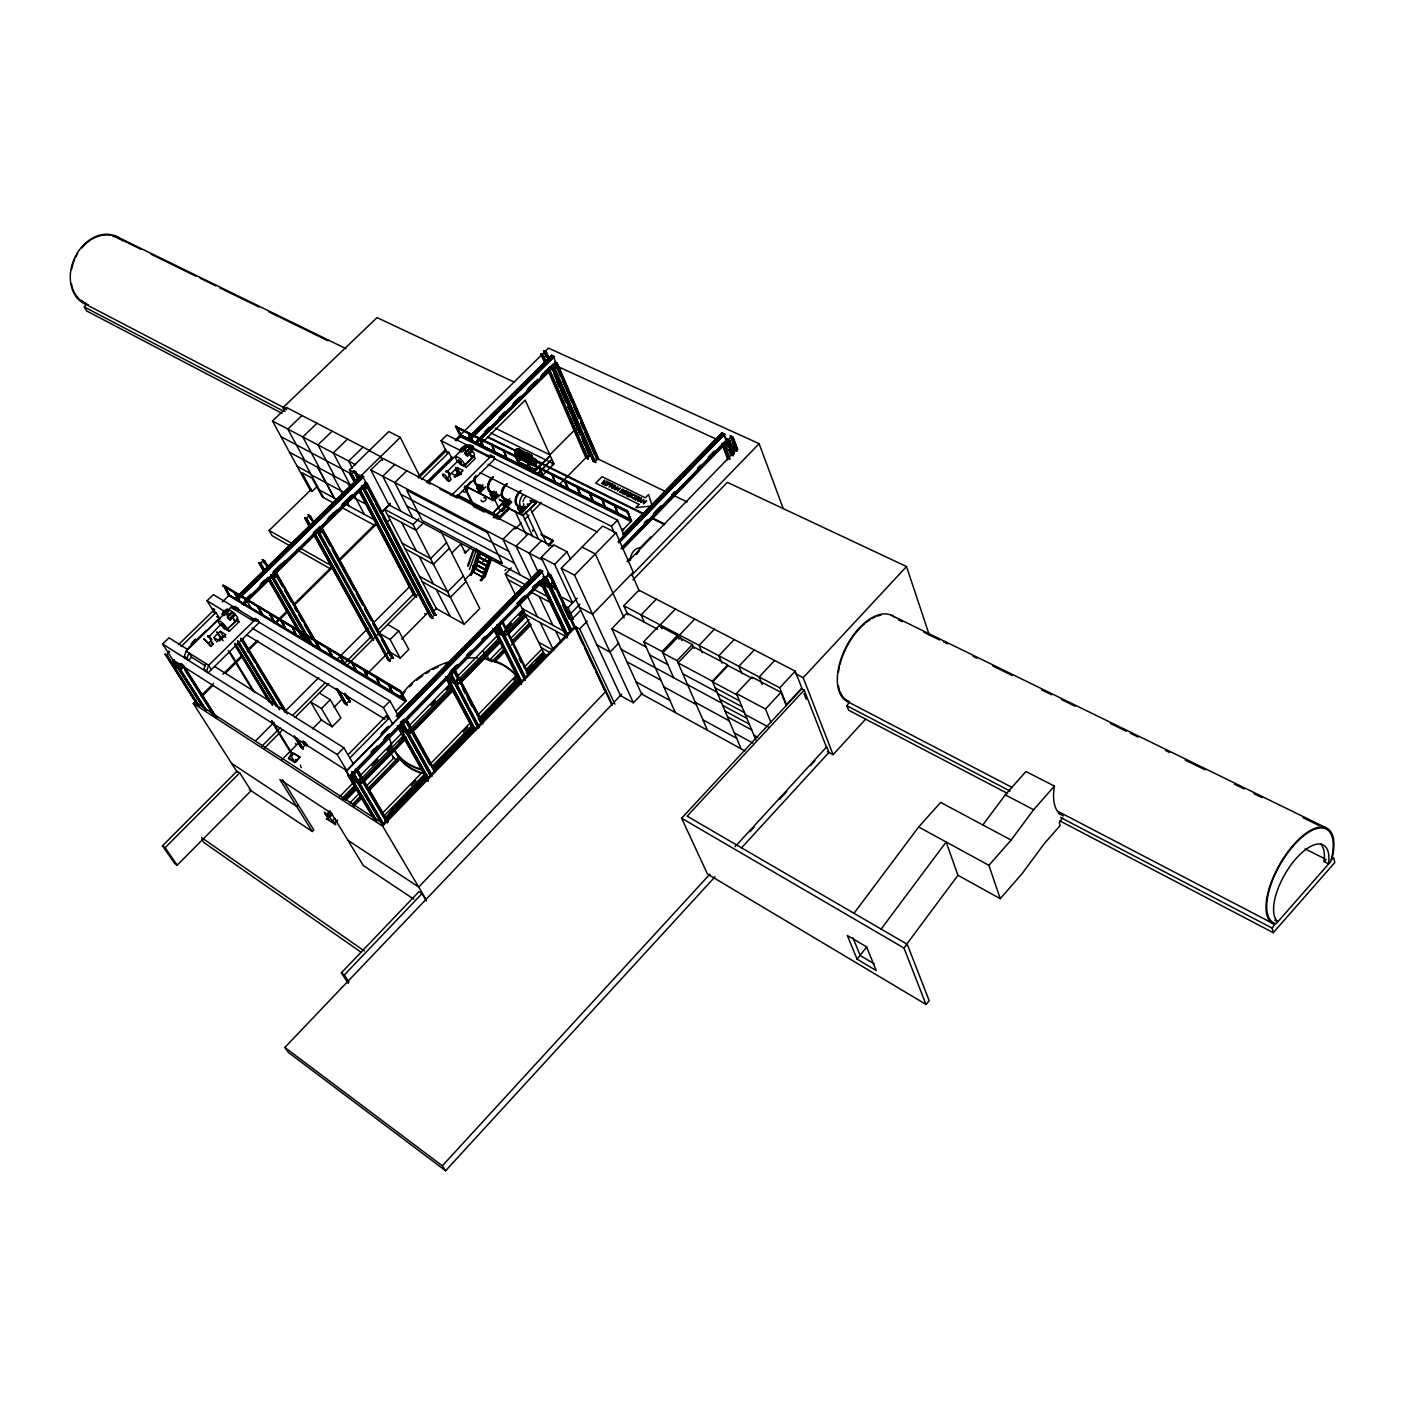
<?xml version="1.0" encoding="UTF-8"?>
<svg xmlns="http://www.w3.org/2000/svg" width="1405" height="1405" viewBox="0 0 1405 1405"><rect width="100%" height="100%" fill="white"/><g stroke="black" fill="none" stroke-linecap="round" stroke-linejoin="round"><path stroke-width="1.5" d="M516.408 450.303L515.442 452.287M515.407 451.286L520.816 453.938M520.377 455.8L521.641 455.097A4.777 3.46 -89.1 0 0 521.993 454.008L521.975 453.411M522.186 455.413L522.941 457.117L515.038 454.184L515.319 449.916L518.726 448.792L531.547 455.694L532.126 457.415M523.363 456.256L522.801 455.378M532.355 456.414L529.562 455.202L528.403 456.362L528.842 457.626L644.895 514.985M527.648 459.066L529.123 458.803A4.777 3.477 -89.1 0 0 529.492 457.696L529.123 456.572M531.529 459.277L531.81 458.855A4.777 3.477 -89.1 0 0 532.126 457.679L532.038 456.818M535.375 462.912L536.78 461.174M1274.844 920.135L1277.689 921.68A44.697 18.95 -60.1 0 1 1295.99 858.666A44.697 18.95 -60.1 0 1 1328.515 863.812L1324.019 861.441A44.644 19.003 -60.2 0 0 1320.63 844.001M514.792 451.444L515.249 452.954M521.308 454.149L520.149 455.378M521.957 454.166L515.6 450.127C517.128 446.491 521.097 453.692 523.679 451.848M522.239 455.115L521.273 455.413M528.965 457.521L528.245 459.031M529.439 457.854L527.806 458.381M532.126 457.626L531.582 458.768L530.932 456.397M522.941 515.231L532.881 536.798M536.569 462.175L535.797 461.437L536.657 462.087M530.616 458.399L531.582 457.327M208.537 637.185L221.34 623.89L223.852 626.437L221.34 623.89M462.508 490.591C463.527 495.052 471.29 488.519 465.266 488.202M530.37 460.664L522.502 457.872L515.319 453.71L515.108 452.006L521.905 454.43M515.916 451.778L515.389 450.935M516.724 450.601L517.093 449.249L530.739 455.571M517.514 450.601L517.865 449.249L524.732 452.726M524.328 451.532L520.904 452.673L520.64 456.941M520.798 455.378L523.345 456.643L520.904 456.467L520.675 454.447M520.992 453.692L523.222 451.953M522.01 454.043L521.009 455.519M521.957 456.695L523.942 452.428L531.81 455.22M523.556 455.694L522.572 455.677L522.765 457.398L530.739 461.314L532.056 464.177L533.672 462.561L532.355 459.698M522.73 455.466L524.557 453.025L523.872 452.287M526.12 454.64L531.476 455.782L524.03 452.779A4.759 1.071 14.8 0 1 523.204 452.761L521.975 453.534M528.403 456.362L528.122 460.647M530.229 460.155L528.438 460.138L528.192 458.452L522.572 455.677M523.837 454.623L522.853 454.623L528.473 457.38L530.721 455.642M529.492 457.731L527.911 459.576L530.352 460.19M529.264 455.519L530.019 457.222L530.95 455.694M226.539 628.738A6.147 1.493 45.5 0 0 227.663 628.808L237.533 619.5L238.973 621.906L229.384 631.302L223.711 627.842M234.477 622.116L234.617 621.695A6.147 1.51 45.5 0 0 232.352 617.866M234.863 621.748L235.004 621.326A6.147 1.51 45.5 0 0 232.738 617.48M237.252 619.394L237.269 619.342A6.129 1.51 45.5 0 1 236.813 619.517M530.774 457.134L535.305 459.611M529.808 459.189L530.844 459.646M534.62 460.383L529.984 457.89L528.965 460.12M515.038 450.566L487.412 437.324M522.379 454.676L523.327 454.447M185.653 658.594L184.283 656.451L186.145 651.147L230.877 607.399L235.355 606.468L239.482 610.35M191.642 657.206L188.428 660.368L187.076 658.207L188.937 652.904L191.642 657.206L205.148 665.724M205.288 671.028L203.936 668.868L205.815 663.529M206.763 670.659L208.643 665.32L253.62 621.115L258.099 620.167L259.398 622.345L208.116 672.819L203.936 668.868M467.584 565.811L473.415 549.46M468.199 566.197L473.836 550.374M469.428 569.499L476.716 549.092M470.903 573.697L478.244 551.304L480.071 551.585M480.457 552.323L474.258 570.816L470.868 574.768L479.491 552.183M474.995 568.779L480.809 552.516M481.757 579.545L489.502 557.293M489.871 558.066L482.108 579.738L480.615 579.58L481.529 579.369L481.177 580.669L485.129 576.682L491.697 558.329M480.949 579.949L484.778 576.489L491.346 558.136M301.25 767.674L300.319 765.005M446.878 471.904L458.873 460.032L461.332 462.333L459.979 461.964M530.827 460.015L530.598 460.085A4.777 1.089 14.8 0 1 529.755 460.067L529.913 458.645L534.427 461.736M523.38 456.695L523.099 456.397A4.759 1.071 14.8 0 1 522.274 456.379L521.624 456.432M522.484 453.007L523.433 452.726M455.378 467.408L459.189 475.259M462.614 464.458A5.883 1.985 45.4 0 0 464.862 464.774L474.047 456.063L475.224 458.504L466.337 467.285L460.436 464.3M471.184 458.522L471.448 458.03A5.883 2.002 45.4 0 0 469.621 454.114L468.603 452.972M471.536 458.171L471.799 457.679A5.866 2.002 45.4 0 0 469.973 453.762L468.971 452.621M473.748 455.975L473.784 455.923A5.866 2.002 45.4 0 1 472.449 456.081M515.161 450.338L522.098 452.726M522.449 454.482L523.608 453.534L530.51 456.765M290.659 754.766L288.499 758.454L294.751 762.494L300.038 757.155L293.786 753.133L290.659 754.766L294.751 762.494L300.038 757.155L292.363 753.062M1007.613 793.509L848.602 710.192L846.952 705.767L848.971 702.36A48.49 26.291 -62.5 0 1 846.952 645.264A48.49 26.291 -62.5 0 1 894.845 617.48M282.036 413.333L86.636 310.944L84.318 306.993L85.881 304.376A37.268 28.592 -65.3 0 1 76.625 254.2A37.268 28.592 -65.3 0 1 122.586 240.817M1062.479 817.657L1059.335 822.786L1060.143 825.508L1044.266 843.667L1022.085 873.664L1000.237 898.673L957.947 875.28L946.145 841.999L881.111 929.091M1273.264 932.692L1272.245 928.143L1274.598 924.35A54.83 23.323 -60.2 0 1 1273.474 876.755A54.83 23.323 -60.2 0 1 1316.503 827.773A54.83 23.323 -60.2 0 1 1331.94 859.087L1333.872 857.963L1334.75 862.617L1273.264 932.692L1059.967 820.924M546.598 543.928L530.405 508.733M535.972 460.945L536.288 461.771L535.709 460.506M499.811 509.822L502.393 511.402L505.01 508.663M481.054 500.145C482.126 504.676 489.871 498.037 483.812 497.739M505.94 569.587L504.922 570.535M905.821 945.354L957.947 875.28M1000.237 898.673L988.909 865.322L1011.108 840.067L1033.641 809.702L1054.417 786.098L1025.949 771.521L1005.26 794.879L982.85 824.963M866.762 946.865L857.085 959.158L876.263 970.574L866.604 946.882L847.303 935.484L857.085 959.158M853.977 913.303L918.659 827.001L940.648 802.396L1011.108 840.067M517.391 449.951L518.919 449.863L517.62 449.442M925.983 1004.399L929.179 1000.746L907.261 944.3L687.15 816.165L804.169 690.083L801.781 688.819L681.618 818.219L707.47 874.033L925.983 1004.399L903.959 948.024L681.618 818.219M1323.967 861.757L1326.074 859.351M903.959 948.024L907.261 944.3M827.352 751.57L833.112 754.661L865.375 719.413M714.987 876.79L445.613 1170.751L442.347 1165.816L709.947 874.103M735.078 846.706L826.737 746.793L828.95 752.43L741.629 847.724M749.849 831.742L754.292 826.895M779.424 799.498L786.818 791.437M810.474 765.637L814.918 760.808M770.959 722.451L765.462 709.033L780.987 692.366L751.921 677.052L736.466 693.526L755.925 740.049M833.112 754.661L803.186 677.684L906.524 566.549L727.386 482.337L632.97 579.879M795.23 671.169L801.851 688.064L786.484 704.625L779.757 687.783L795.23 671.169L638.906 590.135L623.802 605.766L627.912 614.969M774.629 660.49L759.192 676.982L762.23 684.446M712.335 681.197L727.737 664.864L693.368 646.757L678.071 662.861L712.335 681.197L741.12 748.83M754.274 649.953L738.89 666.304L741.963 673.75M734.183 639.521L718.851 655.766L721.959 663.195M714.337 629.247L699.058 645.352L702.201 652.763M579.404 607.223L592.559 614.231L633.251 572.239L615.97 532.794L602.605 526.067L561.28 568.235L620.536 695.651L633.409 702.799L642.436 693.297M677.105 660.649L692.419 644.544L678.035 636.957L662.756 652.991L677.105 660.649L707.47 730.266M348.247 983.395L341.362 972.804L418.953 891.631L421.992 893.633L426.277 900.886M348.949 981.99L344.366 974.93L421.992 893.633M673.645 677.702L662.106 651.516L677.403 635.481L658.963 625.787L643.736 641.699L675.331 712.546M445.613 1170.751L288.306 1052.398L284.846 1047.445L621.66 694.246M694.737 619.078L679.511 635.06L681.899 640.627M675.384 609.05L660.192 624.909L661.808 628.597M606.064 691.137L418.708 887.047L347.86 840.225M656.258 599.145L641.119 614.881L644.386 622.257M618.639 643.191L610.033 652.131L597.002 645.053M744.826 750.867L641.576 693.947L611.807 628.685L626.911 613.019L657.505 629.159M614.916 704.168L579.65 628.931L587.255 621.08M631.354 575.541L759.122 443.664L548.477 348.141L455.167 440.116M579.896 604.132L570.799 613.493L567.005 611.456M733.076 451.075C738.292 443.646 735.605 456.678 724.717 447.089L727.123 444.612M381.387 814.303L423.221 771.24M430.755 763.495L469.902 723.189M477.437 715.426L516.583 675.12M524.135 667.34L542.295 648.653M627.069 561.385L630.09 558.259M639.187 548.916L651.288 536.447M571.466 619.728L580.616 610.314M627.824 561.719L737.467 448.827L733.498 447.001M411.279 785.43L415.862 780.706M463.228 731.935L467.812 727.21M513.65 680.02L516.706 676.876M383.986 815.971L424.345 774.401M431.862 766.656L471.044 726.315M478.578 718.552L517.743 678.194M526.822 668.85L543.472 651.692M392.03 809.877L424.872 776.017M438.413 762.072L471.518 727.966M480.545 718.658L516.671 681.443M530.247 667.445L527.226 670.554L533.391 664.53M536.306 661.211L543.875 653.413M389.167 813.144L424.995 776.227M434.127 766.814L470.815 729.002M486.112 713.248L518.217 680.178M536.411 661.421L543.981 653.624M385.146 817.938L426.962 774.858M432.986 768.64L472.115 728.317M479.632 720.554L518.779 680.231M526.313 672.451L544.473 653.747M385.585 818.641L425.891 777.088M433.495 769.255L473.239 728.282M480.879 720.414L519.095 681.021M528.21 671.625L544.859 654.467M385.673 818.799L425.978 777.264M528.298 671.801L544.947 654.642M385.901 818.957L426.505 777.176M434.022 769.431L473.151 729.072M480.686 721.327L519.815 680.986M527.033 673.487L545.526 654.484M384.97 820.748L426.769 777.65M434.286 769.905L474.908 728.001M480.931 721.801L520.061 681.46M527.613 673.68L545.755 654.976M574.785 626.314L383.231 823.822L195.734 702.5M426.207 899.727L382.652 826.14L575.857 626.876L612.352 704.537M621.045 538.554L723.435 433.601L726.069 440.432L622.45 546.808M618.182 541.786L723.645 433.688L727.527 441.1L622.362 549.092M618.709 542.804L724.804 434.005L619.429 542.418M644.157 522.976L647.213 519.85M653.307 513.598L660.93 505.782M671.59 494.823L674.628 491.697M697.477 468.251L700.533 465.125M708.138 457.31L714.232 451.058M732.356 453.657L727.052 439.15L729.792 440.397L734.306 452.867M737.678 449.389L733.006 437.113L730.266 435.866L732.83 437.289L737.502 449.582M621.115 548.477L726.262 440.538M728.528 439.818L731.548 436.709L737.01 451.058M622.468 549.337L727.614 441.363M729.792 440.397L726.877 439.344M573.503 619.289L568.042 607.627L577.174 598.249M727.193 444.805L724.717 447.089M330.614 812.301C324.555 815.005 330.28 819.466 332.476 813.917M342.89 800.095L354.903 787.485M362.613 779.933L392.978 748.918M399.038 742.718L403.481 737.853M411.191 730.319L452.164 688.45M459.751 680.687L497.616 641.699M508.347 631.038L525.066 613.95M249.352 789.575L312.279 831.497L313.789 829.969L282.51 779.705M331.176 812.67L328.155 815.778L324.432 812.178L325.626 814.11M343.329 800.27L355.483 787.854M363.07 780.091L405.571 736.659M411.647 730.46L452.638 688.573M460.225 680.828L499.723 640.469M507.31 632.707L525.558 614.073M614.688 533.637L611.474 526.313L617.498 520.149L493.963 458.487M626.964 510.489L630.898 521.483L460.383 436.656L455.571 426.435L626.964 510.489L631.565 520.974L622.081 530.686M331.738 813.53L328.7 816.639L331.633 813.372M345.296 799.41L355.904 788.539M359.943 784.394L362.578 781.426M405.992 737.362L363.509 780.794L390.924 753.045M402.041 728.141L400.794 729.423L408.837 734.446L411.524 731.689M412.069 731.162L453.042 689.293M460.629 681.53L500.11 641.189M507.697 633.427L525.944 614.793M545.86 581.74L543.278 584.375L551.427 588.713L554.027 586.078M346.912 798.022L356.009 788.714M486.516 655.345L500.198 641.365M507.785 633.602L526.032 614.969M332.195 813.46L328.911 816.779L335.795 824.84L326.276 818.588L328.77 819.484L325.89 814.795M345.612 799.726L356.484 788.627M362.56 782.427L405.079 738.977M412.666 731.215L453.657 689.328M459.734 683.111L500.742 641.207M508.03 633.725L526.594 614.775M627.93 511.771L630.898 520.307L627.93 511.771L455.571 426.435M346.139 799.954L356.765 789.101M362.841 782.884L405.343 739.452M412.93 731.689L453.92 689.802M459.979 683.585L500.988 641.681M508.592 633.918L526.822 615.267M331.791 821.468L334.829 818.377M349.968 802.887L359.048 793.597M366.617 785.852L393.874 757.962L389.94 752.026M503.06 646.247L489.256 660.385L487.061 655.187L482.389 650.937M510.735 638.397L529.141 619.57M633.409 702.799L574.54 575.189L615.97 532.794M334.214 823.067L337.253 819.976M352.392 804.468L361.489 795.16M367.548 788.96L399.354 756.399M491.75 661.808L503.886 649.373M511.473 641.611L529.685 622.977M334.618 823.716L337.639 820.608M352.778 805.118L361.875 795.81M367.934 789.61L399.723 757.049M493.612 660.912L504.237 650.058M511.806 642.278L530.001 623.662M353.955 806.242L363.052 796.934M369.111 790.734L400.899 758.156M494.771 662.018L505.379 651.147M511.455 644.93L531.16 624.751M622.749 534.55L722.082 432.758L724.91 434.268M622.854 534.796L722.082 432.758M559.313 595.825L572.608 602.938L554.624 564.389L567.005 551.779L553.57 544.806L541.206 557.364L549.97 575.98M371.113 752.026L374.187 748.9M384.952 737.941L388.026 734.815M451.005 670.624L455.624 665.935M517.075 603.307L523.222 597.055M532.442 587.659L535.516 584.533M348.212 775.753L351.004 777.176L376.575 820.327M371.254 752.272L377.401 746.002M383.547 739.75L389.694 733.48M400.443 722.521L403.516 719.395M449.6 672.433L457.275 664.618M466.495 655.222L471.114 650.515M481.862 639.574L484.936 636.43M517.198 603.57L524.873 595.738M532.548 587.905L538.695 581.652M571.203 629.897L546.896 578.456L543.191 576.7L545.79 578.579M381.703 823.927L351.9 772.996L354.499 774.647L383.372 823.488M359.768 777.018L355.553 769.273L358.152 770.923L388.026 821.714M430.703 776.438L401.057 722.908L403.674 724.506L431.353 774.032M408.697 727.07L404.64 719.237L407.274 720.835L434.865 770.414M477.911 727.772L449.512 673.522L478.104 727.562M457.942 679.774L453.042 669.922L455.694 671.45L482.143 721.696M524.89 680.213L497.282 624.839L499.952 626.314L525.365 677.157M549.513 577.473L547.845 573.31L550.549 574.733L612.018 705.451M544.438 577.367L349.265 776.263L345.437 769.817L375.205 819.431M349.459 776.385L544.631 577.473M353.217 772.943L349.81 776.421L376.505 821.433M398.704 726.578L402.076 723.154M446.913 677.456L450.232 674.066M494.437 629.001L497.721 625.647L498.951 626.331M544.56 577.912L541.329 581.213L547.897 595.035M356.73 770.379L353.305 773.874L383.284 824.612M405.852 720.308L402.462 723.768L431.23 775.191M450.935 674.347L454.272 670.94L481.757 723.118M502.024 622.274L498.722 625.629L525.119 678.404M545.843 577.596L549.092 574.276M545.878 578.122L350.793 777.387L348.071 775.507L373.818 818.869M383.161 823.699L354.499 774.647M387.833 821.925L358.152 770.923M432.231 776.14L403.674 724.506M434.672 770.625L407.274 720.835M451.655 674.558L449.301 673.733M482.969 723.821L455.694 671.45M525.171 677.351L499.952 626.314M503.447 622.749L500.584 621.484L503.447 622.749L528.579 673.838M546.896 578.456L544.209 577.016L570.412 632.408M582.952 644.245L550.549 574.733M407.011 730.846L402.252 727.948L403.481 726.666M450.355 678.878L451.585 677.614M500.9 630.283L496.053 627.596L497.598 630.687L496.387 631.916L504.571 636.606L507.187 633.936M403.586 726.859L400.899 729.599L408.732 734.253M449.02 680.512L451.672 677.807M339.624 796.67L353.287 782.708M360.892 774.963L401.9 733.111M409.487 725.349L450.496 683.497M456.572 677.298L497.598 635.429M505.203 627.666L523.45 609.032M371.868 765.707L377.927 759.508M387.025 750.217L391.591 745.581M431.019 705.31L435.568 700.656M446.193 689.82L450.742 685.183M506.906 627.842L511.455 623.188M519.06 615.425L523.608 610.771M456.555 680.687C452.34 684.709 460.77 676.104 456.748 680.477L458.171 683.743M494.823 628.825L502.92 633.339L504.132 632.092L505.677 635.183M326.961 813.829L329.999 810.72M342.153 798.303L354.306 785.887M361.91 778.142L402.936 736.22M410.541 728.475L451.567 686.571M459.172 678.808L498.687 638.432M506.309 630.669L524.557 612.018M548.108 545.333L552.551 540.082L540.89 534.058M548.494 546.159L552.955 541.627L552.551 540.082M298.123 804.802L296.613 806.347L231.579 763.354M348.264 754.485L386.094 716.041L389.238 717.955L349.863 757.98M223.255 584.989L401.338 691.892L405.149 700.322L400.794 692.454L222.745 585.499L400.267 690.593L406.045 700.867L395.753 711.334M397.633 714.355L539.854 569.657L542.664 571.326L346.824 770.695L172.569 659.665M396.228 716.164L539.854 569.657M382.142 732.462L386.726 727.79M397.439 716.884L541.224 570.571L569.657 630.23M380.808 734.13L388.465 726.35M397.633 717.007L541.417 570.676M346.684 770.467L542.664 571.326M515.617 595.123L505.308 573.995L511.332 567.901M541.522 540.644L529.211 553.131L538.607 572.941M390.379 503.429L384.496 509.225L436.253 608.558L464.23 624.259L479.772 608.506L440.819 531.231M346.824 770.695L337.235 754.538L343.874 747.794L215.035 666.76M392.522 723.786L383.442 707.663L389.993 701.025L213.367 594.631L207.062 600.76L214.93 613.686M222.306 601.955L229.384 595.035L223.834 585.955L228.646 595.562L405.307 701.429L400.267 690.593M489.66 557.732L478.613 552.06M466.144 581.459L450.408 597.318L422.273 581.723M548.635 372.009L585.885 457.802L588.256 458.943L550.18 371.131M302.251 747.952L305.465 744.984L303.199 741.243M389.045 660.438L392.188 657.54L320.674 527.384M488.238 561.947L490.696 558.979L488.238 561.947L477.542 555.976L480.159 553.342L488.94 558.031M294.225 736.273L301.021 747.478L303.269 748.918L297.79 739.381M306.694 745.475C296.297 738.995 313.895 751.71 304.428 741.735M335.953 688.345L344.682 703.466L346.947 704.853L339.501 691.436M350.337 701.446C346.455 693.965 353.516 710.684 347.07 695.774M317.477 531.793L387.991 659.823L390.098 661.351L387.991 659.823L317.284 531.968M381.51 639.609L390.959 656.82L393.26 658.172L322.114 527.894L319.778 526.594L313.245 532.987M362.49 487.711L430.404 617.076L432.705 618.376L364.018 486.85L361.647 485.586M426.435 600.409L433.513 613.932L435.813 615.232L367.214 483.373L364.773 482.53M486.868 565.794L489.326 562.825L486.868 565.794L476.172 559.805L478.789 557.17L487.57 561.877M483.197 571.712L484.918 571.747L483.987 572.696L483.197 571.712L484.356 573.433L473.134 567.392M485.498 569.64L487.939 566.654L485.498 569.64L474.802 563.633L477.419 561.017L486.183 565.723M593.261 461.367L552.657 367.425L593.261 461.367L595.825 462.35L593.437 461.191M484.374 571.431L483.215 572.274M484.005 573.258L486.569 570.5L484.11 573.486L472.765 566.636L473.696 565.706L474.188 566.707M597.353 458.891L594.543 461.736L552.92 365.95L556.029 363.14M332.177 726.789L321.464 708.559L310.575 701.815L321.324 720.01L332.177 726.789L340.906 717.973L330.263 699.708L319.357 692.999M387.183 647.951L389.22 651.657L400.232 658.102L408.785 649.461L398.739 630.863L387.675 624.487M596.247 458.364L598.793 459.347L557.223 363.245L554.782 362.121M482.74 577.315L485.199 574.346L482.74 577.315L472.062 571.291L474.679 568.656L483.601 573.732M481.16 579.229L480.211 580.107L481.177 580.669M528.315 533.795L516.039 546.211L532.126 579.844M521.009 506.766L518.568 509.225L521.167 506.854M321.464 708.559L330.263 699.708M400.232 658.102L390.098 639.556L398.739 630.863M523.679 505.782L518.463 509.927M479.07 552.481L479.667 551.375M520.675 490.644A9.062 5.831 -63 0 0 515.582 498.037A9.062 5.831 -63 0 0 516.741 505.379A4.777 3.073 -62.8 0 1 517.848 508.364L519.516 510.998L524.012 506.485L524.873 508.311L521.887 511.332L520.307 509.119L521.887 511.332M523.257 494.49A8.395 5.392 -63 0 0 520.658 506.309A8.395 5.392 -63 0 0 529.773 503.956L532.723 500.97L521.079 513.721L519.622 512.966L525.277 506.257M521.167 510.946L524.153 507.943L523.292 506.116M519.622 512.966L522.625 509.962M477.7 556.31L480.159 553.342M521.079 513.721L526.735 506.994M476.33 560.138L478.789 557.17M472.923 566.162C474.644 565.53 472.379 566.127 473.836 567.69M474.978 563.967L477.419 561.017M463.369 575.98L447.615 591.856L419.445 576.278M507.679 500.075L503.201 505.291L522.748 515.319L535.727 503.008L531.266 500.233M296.315 744.474L295.454 743.631M425.557 614.336L424.661 613.564M503.201 504.571L503.429 505.747L522.976 515.793L535.937 503.464L535.709 502.288M177.171 865.181L251.109 790.734L239.711 772.873L237.041 771.117L162.471 845.845L174.554 863.32L177.171 865.181L165.105 847.689L162.471 845.845M281.773 759.842L298.685 742.823M312.507 728.896L321.727 719.606M334.021 707.224L341.714 699.497M366.301 674.734L389.343 651.516M401.637 639.135L429.298 611.28M473.485 567.567L476.049 564.828L484.813 569.552M473.608 567.796L476.049 564.828M515.231 527.015L502.972 539.362L520.113 574.908M472.238 571.624L474.679 568.656M433.565 611.263L436.656 608.172M464.352 580.247L476.664 567.848M482.828 561.649L485.902 558.54M515.143 529.07L521.308 522.871M524.381 519.762L529 515.108M532.073 512.017L541.311 502.709M558.242 485.656L586.043 457.626L588.432 458.768M470.868 574.768C469.094 573.258 473.467 573.591 470.903 575.102L469.973 574.592M291.151 755.802L288.499 758.454L293.54 760.035M291.889 755.556L293.592 753.853M587.149 458.153L589.96 455.325L551.796 367.653L590.135 455.413L587.325 458.241L548.881 370.534M301.021 747.478L294.4 736.08M344.682 703.466L337.218 690.048M430.404 617.076L362.666 487.517M433.513 613.932L365.967 484.286M451.795 553.043L460.84 543.981L465.301 552.938L471.413 546.791M523.082 455.94L518.094 461.525L535.042 469.533L541.68 463.562L530.967 457.38M575.945 428.666L549.847 454.816L495.333 428.174M505.256 500.198L491.75 514.265M532.706 472.695L549.812 455.993L533.32 473.046M504.342 501.936L506.625 499.425L492.154 513.756M507.187 499.706L504.746 502.147L507.346 499.794M261.769 746.318L280.368 727.685M292.767 715.268L325.31 682.654M343.891 664.021L371.798 636.061M377.98 629.844L413.632 594.139M509.857 498.722L504.658 502.85M506.819 483.636A9.027 5.848 -63 0 0 501.743 490.995A9.027 5.848 -63 0 0 502.92 498.318A4.759 3.073 -62.8 0 1 504.044 501.286L505.712 503.921L508.698 500.935M493.331 517.725L509.98 500.707M537.5 473.432L551.533 459.821L539.608 472.308M165.105 847.689L239.711 772.873M264.263 748.268L282.704 729.757M294.997 717.428L328.805 683.515M347.263 665.022L419.498 592.576M511.736 502.147L507.275 506.625L505.835 505.888L510.314 501.409M504.799 507.205L493.963 517.532M508.066 504.255L506.485 502.059L508.066 504.255L510.349 500.882M507.275 506.625L511.42 501.445M465.283 552.604L465.073 551.304L466.232 551.989M506.38 509.857L508.083 509.892M553.008 464.546L552.797 463.281L553.043 464.862L552.06 464.335L553.043 463.492M457.644 494.876L499.513 516.548L509.4 507.346M498.933 519.183L509.787 508.171M541.715 476.225L553.921 463.896L525.224 400.091L480.422 444.437M522.871 456.485L523.749 455.606M522.01 457.679L518.305 461.999L535.042 469.533M492.944 492.417L490.503 494.859L494.297 491.293M531.195 462.421L525.962 459.839L526.893 458.926M493.489 492.716L491.065 495.14L493.647 492.786M527.718 459.628L526.102 461.244L524.785 458.381M496.158 491.75L490.977 495.842M530.019 458.381L531.195 457.134L531.863 458.381L530.493 459.751L529.861 458.364L531.231 456.994L535.762 459.189M528.579 459.804L526.278 462.105L524.855 461.402M493.085 476.699A8.974 5.848 -63.1 0 0 488.027 484.005A8.974 5.848 -63.1 0 0 489.239 491.311A4.724 3.091 -62.8 0 1 490.345 494.297L492.031 496.913L496.509 492.435M446.562 542.611L430.545 558.628L402.199 543.173M498.055 495.14L493.594 499.618L492.172 498.88L496.299 493.717M493.682 496.878L497.37 494.261L494.384 497.247L492.804 495.052L494.384 497.247M531.652 459.646L530.44 460.858L531.951 459.786M493.594 499.618L497.721 494.455M466.601 486.481L493.454 500.268L498.863 495.561M464.897 485.972L493.664 500.742L500.584 494.542M255.534 740.856L274.045 722.346M284.829 711.545L318.742 677.614M337.253 659.103L368.075 628.246M372.711 623.627L409.698 586.605M534.848 461.63L535.463 459.084L534.093 460.454L534.725 461.841L536.095 460.471L535.428 459.224M534.374 462.385L532.214 465.055L534.374 462.385L532.934 461.683M449.389 548.231L433.425 564.213L405.097 548.758M535.147 463.106C537.131 466.442 535.27 462.86 537.623 461.262L538.449 462.789L537.465 462.403M535.972 463.51L537.816 461.683M315.405 640.61L319.901 648.408M315.37 641.435L319.866 649.233M482.934 485.515L478.473 489.959L476.945 487.904L479.527 485.568M480.071 485.849L477.647 488.273M482.6 484.813L477.437 488.905M485.972 486.727L480.036 492.663L478.297 491.241L481.265 488.273M478.631 491.926L481.599 488.975M480.844 490.292L479.263 488.115L480.844 490.292L483.109 486.973M480.036 492.663L484.163 487.517M464.23 624.259L413.052 524.522L418.971 518.656M423.379 522.941L416.003 530.265L387.481 514.933M451.251 495.631L489.765 457.38L493.77 456.678L494.806 458.908L456.485 497.019M466.601 485.761L471.044 481.353M503.394 450.144L506.573 458.522L504.307 452.111M503.886 450.39L507.082 458.768L504.799 452.357M429.28 481.915L459.944 451.62M459.576 450.689L465.248 446.316L466.355 447.405C462.596 455.361 455.361 451.374 464.107 446.228L465.248 446.316M460.717 450.777L465.88 446.772M514.265 402.181L518.937 397.562M528.298 388.307L534.515 382.16M542.312 374.45L550.11 366.74M484.778 431.686L489.449 427.067M498.793 417.829L505.027 411.665M512.825 403.973L520.605 396.263M526.84 390.098L537.746 379.315M540.855 376.241L553.324 363.913M474.872 442.786L555.906 362.648M464.932 453.042C478.684 442.891 458.733 452.849 467.637 456.081L472.168 451.602L469.323 448.125A5.866 2.02 45.4 0 0 465.722 447.651M475.048 442.874L556.081 362.718L553.026 355.974L467.988 439.958M464.95 453.446L469.446 448.564M476.155 443.436L557.223 363.245M476.277 443.681L557.328 363.491L554.887 362.367M467.637 456.081L467.127 454.482L471.659 450.004M467.584 455.097L472.115 450.619M554.729 369.111L556.995 366.617L554.729 369.111L550.953 367.232M457.205 467.514L451.286 473.38L457.169 476.383L463.106 470.499L457.205 467.514L459.365 471.94L454.43 476.769M447.352 477.981L449.389 475.996L451.093 479.456L449.108 481.423L447.141 480.405C442.838 475.101 449.108 477.946 449.108 481.423M466.337 467.285L465.178 464.862L474.047 456.063M454.096 476.594L457.047 473.661M454.781 477.472L457.731 474.539M545.843 361.173L543.226 355.202L540.802 354.095L543.05 355.377L545.667 361.348M546.334 357.186L543.911 351.039L546.334 352.146L548.933 358.117M381.914 511.929L389.536 504.43M460.348 434.725L630.898 520.307M381.475 512.755L390.239 504.114M417.847 476.892L445.842 449.301M418.585 478.069L446.052 450.987L448.933 452.428L451.76 458.258L427.401 482.337M456.098 440.889L461.051 436.182L631.565 520.974M548.758 358.293L546.334 352.146M237.287 772.293L193.293 703.448L196.401 700.357M201.091 695.756L213.56 683.445M222.921 674.207L241.642 655.731M247.895 649.584L257.255 640.346M274.414 623.416L286.883 611.105M293.136 604.958L332.124 566.478M338.377 560.332L377.365 521.852M201.969 696.353L212.893 685.57M225.38 673.258L242.538 656.311M247.227 651.692L258.151 640.908M276.873 622.433L287.797 611.667M294.031 605.502L333.055 567.005M339.29 560.858L376.751 523.907M421.447 479.544L448.933 452.428M466.759 439.15L551.779 355.219L554.343 356.571L469.27 440.59M466.881 439.396L551.779 355.219M468.164 440.046L553.201 356.062M427.401 481.599L452.147 457.152M469.165 440.362L554.343 356.571M427.524 481.845L452.269 457.398M386.919 522.397L389.852 519.499M461.139 449.618L464.107 446.228M257.414 606.819L262.507 614.055L257.466 606.029L261.506 614.284M552.938 546.563L406.765 470.763L394.77 482.547L412.684 517.549M447.141 453.235L441.047 440.731L446.895 434.988L488.079 455.536M456.063 425.961L456.045 427.419L627.438 512.281M224.414 615.39L229.314 610.595L227.136 609.243C217.441 612.914 226.275 618.253 223.255 614.231L222.253 614.02M239.553 600.304L234.424 593.103L239.5 601.094L235.425 592.875M178.874 668.815L173.693 665.513L174.8 664.144L172.938 661.228L171.726 662.422L176.889 665.707M227.311 616.813C242.029 606.047 220.743 616.549 230.209 619.956L235.109 615.162L232.176 611.491A6.129 1.51 45.5 0 0 228.945 610.648M261.383 583.374L264.526 580.3M273.922 571.097L281.773 563.423M328.788 517.391L333.494 512.79M342.89 503.587L350.723 495.912M176.907 666.462L180.033 663.388M227.417 617.199L229.542 615.109L226.31 613.23A6.147 1.51 45.5 0 0 225.924 614.459M232.211 612.036L229.928 614.74L226.697 612.861A6.147 1.51 45.5 0 0 226.767 615.004M245.857 598.952L250.564 594.35M259.96 585.147L267.793 577.473M272.5 572.871L285.039 560.595M327.347 519.183L336.761 509.962M341.45 505.361L352.427 494.63M177.803 666.901L180.946 663.827M242.082 603.957L365.932 482.688M177.978 667.006L181.438 663.722M242.257 604.062L366.108 482.793L362.472 476.067L236.163 599.566M181.614 663.827L178.33 667.041L206.184 710.403M271.85 575.47L275.046 572.327M317.688 530.581L320.849 527.472M435.813 615.232L366.055 483.215L362.929 486.271L431.809 617.585M179.032 667.674L182.158 664.6M227.715 616.953L229.489 618.428L234.389 613.634M243.328 604.712L367.214 483.373M182.316 664.846L179.173 667.919L176.749 666.233L202.759 707.101M243.469 604.94L367.337 483.619M230.209 619.956L234.881 614.248M180.472 669.728L181.702 668.534L179.84 665.619M273.852 578.245L275.029 577.069L273.308 574.083M276.399 575.734L275.222 576.893L273.501 573.907M364.791 489.116L367.285 486.674M180.595 669.904L183.212 667.34L181.895 668.341L180.033 665.426M213.823 637.536L220.216 631.267L225.871 634.744L219.461 641.031L213.823 637.536L215.597 640.434M276.504 575.91L273.957 578.421L270.427 576.366M364.878 489.309L367.372 486.868M208.502 642.858L211.049 640.838L213.139 644.228L210.996 646.335L209.117 645.158M406.765 470.763L394.717 464.511L382.757 476.242L400.759 511.174M227.68 628.755L237.533 619.5M250.74 607.013L246.103 600.076M216.475 641.874L222.868 635.604L225.696 637.343M356.449 483.021L349.441 469.937L388.799 431.546L400.284 437.394L419.463 475.628M196.893 704.344L165.281 654.273L167.546 655.731L197.965 703.958M263.156 570.641L258.959 562.878L261.277 564.23L264.561 569.903M264.351 563.528L262.366 559.559L264.684 560.911L267.951 566.584M309.978 527.823L304.885 518.076L307.221 519.376L310.382 525.119M313.736 521.835L310.575 516.109L308.239 514.81L313.543 522.028M355.096 483.706L350.196 473.871L352.567 475.118L356.624 482.846M358.925 477.682L355.887 471.887L353.516 470.622L355.693 472.062L358.732 477.858M263.42 560.472L260.03 563.51L263.49 569.271M309.311 515.688L305.956 518.691L310.189 526.331M354.604 471.483L351.303 474.451L355.36 482.161M178.347 644.842L213.191 610.841L215.966 612.51L219.443 618.235L187.69 649.286M167.546 655.731L165.088 654.467M258.766 563.071L261.277 564.23M262.173 559.752L264.684 560.911M304.692 518.269L307.221 519.376M352.567 475.118L350.021 474.047M181.105 646.563L215.966 612.51M234.951 598.688L361.243 475.241L363.755 476.752L237.392 600.321M235.092 598.934L400.284 437.394M192.485 642.261L195.611 639.222M191.098 643.894L195.787 639.328M236.321 599.672L362.648 476.172M222.359 614.406L227.136 609.243M188.885 647.371L206.061 630.599M238.815 598.548L363.755 476.752M223.255 614.231L228.137 609.454M531.213 580.827L388.922 504.869L370.832 469.99L382.775 458.311L394.717 464.511M223.887 614.74L228.769 609.946M290.923 546.404L272.096 535.709L269.11 530.458L311.436 489.309M370.007 450.759L286.585 407.52L272.482 421.008L310.312 490.398L312.103 491.381L316.652 486.955M363.017 447.141L348.703 461.086L352.427 468.164M172.727 659.893L162.629 644.034L169.022 637.817L187.427 649.391M347.509 439.098L333.231 452.954L349.95 484.549M332.16 431.142L317.934 444.893L334.741 476.418M316.986 423.274L302.795 436.937L319.69 468.392M301.97 415.494L287.832 429.069L304.797 460.436M284.969 411.402L282.949 407.661L377.049 317.618L514.212 382.107M523.011 454.711L528.298 457.327M530.879 459.031L531.898 457.942M296.49 760.737L295.911 761.809L296.947 760.772M522.344 451.866C522.221 454.535 527.841 450.285 531.986 456.836M217.16 632.074L223.132 640.803M503.499 502.165L499.548 499.969M483.777 571.308L484.567 571.835M208.379 636.588L210.926 639.012L210.012 638.766M208.853 642.963L210.996 646.335M457.029 495.175L499.899 517.391L500.443 516.337M250.74 619.377L255.236 618.446L258.099 620.167M233.687 609.103L238.183 608.172M530.352 459.505L535.077 461.736M486.78 455.887L490.784 455.185L493.77 456.678M469.024 447.018L473.028 446.333L474.082 448.564M530.546 459.33L534.725 461.841M529.474 460.138L528.087 459.997M517.145 450.162L516.619 450.267M517.374 449.301L523.977 452.111M529.597 456.239L531.248 456.66L523.96 452.919M524.785 458.065L523.591 457.538L526.893 459.172M522.502 457.872L524.75 457.89M531.459 458.487L530.44 458.135L531.74 457.415L531.371 455.975M517.093 449.249L516.425 449.828M525.207 452.972L526.208 453.095M516.285 453.534L515.688 453.868M518.884 450.285L518.463 449.266M520.588 455.87L522.432 454.957L522.274 456.485L527.981 459.259M465.318 551.515L464.37 552.428L465.301 552.938M448.915 474.381L448.792 473.064M529.896 456.502L530.704 456.467A4.777 1.071 14.8 0 0 531.547 456.467L531.757 456.555M463.896 449.547L467.847 451.585M463.527 449.899L466.934 451.497M292.38 754.046L271.938 720.642M295.594 759.49L297.632 759.877L295.63 759.613L295.928 761.58M517.813 449.126L523.257 451.883M529.966 456.695L528.789 456.045M498.828 561.789L494.016 560.173L500.549 563.651M543.735 351.215L546.159 352.321M1058.668 813.53L1060.476 814.356M554.712 362.543L557.153 363.667L598.635 459.523M727.439 441.539L726.174 440.977L723.171 444.068L728.686 458.381M729.16 442.786L725.841 441.258L729.23 442.979M724.804 442.593L729.775 444.876M724.629 442.786L729.599 445.069M554.817 365.142L717.604 439.73M554.044 366.723L551.603 365.616L554.22 366.547L595.65 462.526M726.016 445.754L730.986 448.037M725.841 445.947L730.811 448.213M592.945 456.52L589.029 454.623L582.091 438.694M665.566 491.557L596.405 458.188L580.845 422.255M673.417 495.333L687.15 501.971M115.702 236.11L345.946 348.651M890.928 615.074L1325.934 827.703M119.513 238.797L141.15 249.37M150.985 254.182L196.191 276.311M200.125 278.225L215.861 285.918M219.795 287.849L259.117 307.08M268.952 311.892L327.927 340.748M898.375 619.781L902.309 621.712M923.91 632.285L939.629 639.96M943.563 641.892L947.497 643.806M973.033 656.311L976.967 658.225M992.685 665.917L1012.32 675.524M1041.79 689.943L1051.625 694.755M1061.442 699.55L1075.194 706.276M1110.565 723.575L1126.283 731.267M1130.217 733.182L1138.068 737.028M1165.57 750.481L1169.504 752.413M1185.223 760.105L1204.875 769.712M1234.345 784.131L1244.163 788.925M1253.98 793.737L1261.848 797.583M1303.102 817.763L1318.821 825.455M490.854 432.968L553.956 463.949M525.488 453.973L530.51 456.449M516.478 448.757L522.221 451.479M515.319 449.916L521.237 453.429M522.783 453.604L528.684 456.572M531.652 458.188L535.972 460.19M487.588 436.674L517.11 451.233M528.93 457.047L645.071 514.3M652.956 518.182L664.758 524.012M530.124 458.083L534.532 460.717L529.984 458.645M650.796 517.883L664.565 524.68M514.897 452.814L520.482 455.571M514.493 453.007L530.739 461.016M534.532 462.737L533.672 462.561M532.056 464.704L530.791 464.335M1305.105 848.936L1324.757 858.701M541.399 474.714L542.558 475.399M460.278 434.777L631.389 519.797M473.028 446.333L470.078 444.876L466.091 445.561L489.765 457.38M441.047 440.731L460.647 450.566M488.062 464.335L611.474 526.313M480.124 472.624L597.23 531.915M532.355 500.953L535.92 502.744M531.599 500.935L533.039 501.673M474.433 477.103A8.939 5.866 -63.1 0 0 475.663 484.391A4.707 3.091 -62.9 0 1 476.787 487.342L478.473 489.959M490.345 494.297L492.031 496.913M504.044 501.286L505.712 503.921M517.848 508.364L519.516 510.998M499.161 499.144L505.01 502.147M478.297 491.241L479.702 491.961M491.838 498.195L493.26 498.916M506.942 505.94L505.835 505.888M519.306 512.281L520.746 513.018M582.004 547.089L595.316 553.921L624.101 617.937M506.257 510.401L507.187 510.876M541.276 534.884L552.938 540.907M369.164 450.689L380.615 456.625L382.564 460.419M282.949 407.661L286.796 409.645M426.418 482.038L430.281 484.04M439.923 489.045L457.275 498.055M474.627 507.065L484.268 512.07M493.91 517.075L497.774 519.077M795.423 673.662L803.186 677.684M85.881 304.376L285.391 408.434M848.971 702.36L1012.232 787.52M1058.878 811.844L1274.598 924.35M84.318 306.993L283.705 411.244M846.952 705.767L1010.072 791.05M1060.564 817.464L1272.245 928.143M1005.26 794.879L1033.641 809.702M541.206 557.364L554.624 564.389M561.28 568.235L574.54 575.189M370.832 469.99L542.488 560.103M272.482 421.008L355.658 464.739M623.802 605.766L779.757 687.783M752.536 678.527L728.036 665.601L712.651 681.934L737.098 695.001M400.794 494.314L508.751 551.304M547.651 573.503L550.339 574.944M349.441 469.937L360.822 475.961M281.07 436.727L351.285 473.942M543.314 576.946L545.983 578.368M406.765 505.993L514.458 563.159M543.085 579.633L547.985 582.232M542.892 579.826L549.425 583.303M548.143 584.34L541.61 580.862L548.231 584.533M539.889 580.441L542.558 581.863L567.883 635.201M549.285 585.569L544.385 582.952L543.191 584.181L551.427 588.713M361.471 485.779L363.842 487.043L432.705 618.376M539.696 580.634L542.365 582.074L567.69 635.394M538.677 584.814L544.279 587.799M289.535 452.287L351.83 485.498M643.736 641.699L662.106 651.516M736.466 693.526L765.462 709.033M477.542 555.976L488.079 561.614M478.947 557.522L487.728 562.211M611.807 628.685L646.124 647.073M464.493 551.902L465.863 552.024L465.073 551.304M384.496 509.225L413.052 524.522M505.308 573.995L526.225 585.2M533.83 589.292L549.039 597.441M564.23 605.59L568.042 607.627M715.163 687.8L739.557 700.902M476.172 559.805L486.71 565.46M477.577 561.35L486.358 566.057M649.584 654.835L667.919 664.688M297.175 466.32L310.487 473.467M508.153 579.808L523.573 588.098M530.493 591.821L551.814 603.289M682.848 673.82L717.024 692.191M311.207 474.82L344.84 492.856M352.427 496.931L367.689 505.15M717.656 693.666L741.998 706.768M474.802 563.633L485.322 569.306M476.207 565.179L484.988 569.886M720.133 699.479L744.439 712.598M472.765 566.636L473.696 566.865M745.247 714.53L768.324 726.982M687.589 684.692L721.678 703.115M621.238 649.391L687.906 685.412M722.591 705.275L746.88 718.412M574.03 625.892L579.65 628.931M472.062 571.291L482.582 576.981M319.462 490.046L336.673 499.372M344.313 503.517L375.785 520.517M725.05 711.053L749.287 724.19M626.876 661.737L660.912 680.231M727.491 716.778L751.693 729.95M333.108 502.797L322.272 496.913L312.121 478.174L301.917 472.677L312.103 491.381M342.644 507.995L375.1 525.646M695.299 702.377L729.213 720.835M522.133 608.523L565.513 632.145M753.888 735.201L757.716 737.274M663.88 686.869L696.23 704.502M918.659 827.001L988.909 865.322M524.908 614.178L566.338 636.816M734.358 732.918L752.887 743.052M636.079 681.899L669.939 700.48M702.904 719.799L736.659 738.31M538.537 642.138L553.728 650.55L540.205 622.538M541.224 647.652L550.707 652.921M497.089 625.032L499.759 626.525M319.585 526.787L321.938 528.087L393.26 658.172M501.093 630.09L496.246 627.385L497.792 630.476M497.598 630.687L502.446 633.392M316.424 529.878L318.777 531.178L390.098 661.351M492.821 628.404L495.666 629.686L522.116 682.373M496.474 632.11L502.937 635.71M433.688 613.757L436.007 615.056M430.58 616.883L432.88 618.2M269.11 530.458L293.627 544.35M299.265 547.546L333.196 566.759M296.578 549.601L330.474 568.849M483.583 657.154L490.117 660.877M452.849 670.115L455.501 671.66M273.993 571.413L276.311 572.766L320.937 650.357M273.799 571.607L276.118 572.959L320.762 650.55M379.051 633.128L390.098 639.556M448.739 675.823L453.552 678.615M448.529 676.016L453.341 678.826M455.22 681.759L447.299 677.28M454.957 681.882L450.162 679.072L448.933 680.336L455.431 684.253M393.435 657.979L391.134 656.644L386.937 648.987M874.209 963.865L860.264 955.576L852.94 937.802M222.745 585.499L399.723 691.137M405.694 699.778L227.856 594.227L406.045 700.867M230.877 607.399L253.62 621.115M447.528 471.975L448.494 472.73M404.447 719.448L407.064 721.046M207.062 600.76L225.836 612.141M252.092 628.053L383.442 707.663M236.128 620.185L238.973 621.906M400.864 722.1L403.481 723.68M400.671 722.293L403.27 723.891M213.665 609.032L214.719 609.665M214.526 609.858L212.243 608.47L214.508 612.211M400.847 723.118L403.481 724.717M216.669 616.549L220.409 618.832M246.613 634.814L385.04 719.237M344.857 703.29L347.14 704.678M386.709 748.602L389.817 751.816M211.242 643.069L213.139 644.228M393.119 757.506L397.878 761.264M641.453 498.143L641.277 500.988L637.905 501.216A2.424 1.686 -23.2 0 1 637.431 500.321L638.274 498.687A2.424 1.686 -23.2 0 1 641.33 498.178M615.495 485.463L615.285 488.273L611.948 488.519A2.406 1.651 -23.6 0 1 611.491 487.623L612.334 486.007A2.336 1.598 -23.6 0 1 613.142 485.515A2.406 1.651 -23.6 0 1 615.372 485.498M186.145 651.147L208.643 665.32L211.347 669.641M184.283 656.451L187.076 658.207M162.629 644.034L337.235 754.538M168.582 651.059L169.636 651.727L166.334 654.941L199.475 706.785M355.342 769.483L357.941 771.134M352.04 771.854L354.622 773.488M351.83 772.048L354.411 773.698M351.689 773.207L354.288 774.858M176.591 663.23L173.149 661.035L174.238 659.665L171.621 662.247L178.628 666.813M351.689 774.735L354.833 776.737M172.938 661.228L176.398 663.423M354.622 776.947L351.478 774.945L353.252 777.913L351.988 779.213L358.275 783.217L352.093 779.389M174.993 663.95L178.453 666.146M353.445 777.703L356.589 779.705M173.588 665.338L178.751 668.64M301.197 747.302L303.445 748.725M193.293 703.448L382.652 826.14M521.29 452.357L521.922 453.323M413.86 899.165L363.28 865.48L331.404 813.232L279.858 779.476L312.279 831.497M210.311 639.486C215.457 642.103 205.323 631.951 208.081 637.22M201.618 837.643L364.352 950.974M361.19 952.274L204.006 842.631L201.916 839.523M341.362 972.804L344.366 974.93M284.846 1047.445L442.347 1165.816M469.481 448.968L472.168 451.602M465.371 453.113L467.127 454.482M622.52 528.947L623.662 530.019M234.02 613.985L235.109 615.162M459.663 461.665L458.803 460.19M227.241 609.63L228.488 611.157M464.142 446.632L465.283 448.142M165.281 654.273L195.91 702.307M206.377 710.21L179.383 667.726L177.1 666.269L202.952 706.908M173.781 660.561L205.165 709.42M184.037 666.146L216.827 717.92M182.668 664.495L216.633 718.113M182.615 665.566L214.421 715.602M185.074 670.448L214.368 716.655M229.928 651.955L254.92 692.788M216.914 632.057L221.463 639.468M228.277 650.62L253.251 691.453M271.428 721.151L291.871 754.555M326.188 814.496L324.836 813.723L326.013 814.76M220.216 631.267L222.868 635.604M227.926 628.913L229.384 631.302M235.162 643.332L272.64 705.029M234.969 643.508L272.465 705.205M235.074 644.438L270.463 702.5M235.162 645.668L269.075 701.92M238.92 642.173L279.665 709.472M237.586 640.487L279.49 709.665M296.473 737.695L303.269 748.918M237.673 641.418L277.488 706.943M296.578 738.609L302.409 748.075M237.761 642.629L275.134 704.309M237.568 642.823L276.082 706.364M242.327 638.818L287.498 713.652M242.134 639.012L287.305 713.845M304.253 741.91L306.501 745.651M241.063 638.362L285.127 711.316M240.887 638.256L284.952 711.211M303.041 741.138L305.289 744.878M240.957 639.468L254.533 661.913M256.781 665.654L285.039 712.423M350.653 777.158L376.382 820.538M255.236 618.446L256.535 620.624M348.422 775.542L372.905 816.797M383.091 824.472L353.112 773.751L356.536 770.256L387.552 822.909M351.9 772.996L380.79 821.837M343.874 747.794L353.27 763.758M361.981 780.776L386.375 822.136M361.313 782.726L359.557 779.74L360.716 778.265L357.976 781.057L350.108 776.052L358.082 781.25L359.346 779.951L361.103 782.936M258.959 562.878L263.35 570.448M268.829 579.896L302.795 638.502M268.636 580.089L302.602 638.678M312.015 644.351L272.728 576.278L270.585 574.733L272.921 576.103L313.297 646.054M338.219 689.732L346.947 704.853M263.244 560.367L267.793 568.042M272.939 577.367L311.155 643.525L272.763 577.262M337.358 688.907L346.087 704.028M337.182 688.801L345.911 703.923L349.107 700.99L344.576 693.315M271.692 576.63L304.446 633.339M306.641 637.115L308.819 640.908M271.499 576.823L309.732 642.981M268.952 577.473L305.078 639.855M261.084 564.424L264.368 570.096M268.759 577.648L304.885 640.048M268.794 578.632L304.024 639.222M345.788 694.07L350.144 701.639M274.871 572.221L318.601 648.021M274.888 573.503L282.51 586.746M284.688 590.522L291.221 601.867M294.488 607.557L296.666 611.333M298.861 615.109L302.128 620.799M304.305 624.575L311.928 637.817M316.283 645.387L318.461 649.163M344.611 694.579L346.789 698.355M264.491 561.087L267.775 566.777M386.094 716.041L387.745 718.974M398.159 727.843L428.068 781.075M400.548 724.927L402.252 727.948M427.647 776.772L399.898 727.316L397.299 725.735L399.705 727.527L428.507 778.879M399.758 728.493L427.524 777.931M399.564 728.37L427.331 777.808M398.37 727.632L428.279 780.864M410.19 732.778L408.504 729.757L409.751 728.475L406.941 731.057L399.002 726.227L407.046 731.232L408.293 729.968L409.979 732.989M389.993 701.025L399.02 717.182M431.019 775.068L402.269 723.645L405.659 720.185L434.531 771.784M401.057 722.908L430.896 776.245M410.822 730.899L429.948 765.216M314.615 532.758L373.695 639.802M307.028 519.569L310.189 525.294M314.421 532.952L373.519 639.977M314.404 533.97L372.641 639.17M304.885 518.076L310.171 527.63M314.386 535.287L371.412 638.45M314.193 535.463L371.219 638.643M320.639 528.684L330.087 545.895M332.177 549.724L354.218 589.889M356.326 593.718L362.613 605.186M364.72 609.015L371.025 620.483M373.115 624.312L379.42 635.78M319.321 529.035L320.972 532.056C324.924 528.28 317.144 536.429 320.779 532.249L319.128 529.228M309.135 515.582L313.526 523.345M317.512 530.475L389.22 660.543M308.239 514.81L310.347 518.638M380.07 634.99L385.146 644.245M302.9 459.365L323.554 497.598M446.316 678.756L473.959 730.776M332.792 475.347L343.101 494.648M347.193 502.305L349.23 506.134M347.983 483.443L350.723 488.624M354.376 495.526L364.334 514.318M475.733 730.178L448.125 678.158L445.49 676.63L447.932 678.352L475.54 730.389M447.932 679.37L474.539 729.476M447.738 679.265L474.346 729.353M446.509 678.545L474.152 730.565M452.164 675.067L479.509 727.386M456.941 685.008L459.698 682.461M478.49 726.473L450.724 674.242L454.078 670.835L481.546 722.995M455.132 683.585L478.789 728.053M360.699 490.573L416.582 596.774M359.487 488.817L416.407 596.949M351.478 474.539L355.535 482.266M359.61 489.976L415.511 596.177M359.434 489.888L415.353 596.089M350.196 473.871L355.289 483.513M359.364 491.241L414.282 595.492M359.171 491.416L414.106 595.667M463.035 689.434L465.073 693.297M467.11 697.161L472.203 706.82M478.297 718.412L480.334 722.275M365.792 484.462L373.87 499.934M375.89 503.798L380.948 513.457M382.968 517.321L389.027 528.912M394.085 538.572L406.221 561.754M408.24 565.618L421.377 590.75M364.527 484.76L366.125 487.798M364.352 484.936L365.95 487.992M362.753 486.183L431.634 617.498L434.76 614.635L365.88 483.127M354.429 471.395L358.661 479.21M363.544 488.782L418.479 593.209M353.516 470.622L357.397 478.543M401.672 522.572L416.302 550.865M419.199 556.45L433.46 584.023M436.27 589.468L450.18 616.374M495.473 629.879L521.922 682.567M494.244 628.878L516.794 673.75M493.998 630.143L520.289 683.023M502.92 633.339L505.449 630.459L504.342 631.881L505.87 634.99M524.908 678.299L498.529 625.524L501.813 622.169L528.333 675.102M497.282 624.839L525.084 680.336M519.112 658.646L521.062 662.563M519.341 602.78L545.965 657.382M464.915 487.008L474.469 506.625M455.642 469.551L458.504 475.417M464.23 487.184L473.766 506.784M527.279 595.773L537.465 616.865M456.52 426.944L461.051 436.182M494.314 498.775L499.741 510.12M539.151 596.475L552.938 625.295M555.66 630.986L561.034 642.208M541.118 581.108L547.687 594.93M549.566 598.881L561.754 624.54M563.633 628.492L566.461 634.41M541.768 584.392L567.111 637.694M540.626 582.618L566.918 637.888M549.759 598.987L561.965 624.645M563.844 628.597L566.654 634.533M553.236 585.393L555.115 589.345M562.58 605.186L569.095 619.043M490.784 455.185L491.838 457.415M552.727 587.097L551.252 583.971C555.168 579.703 546.966 588.08 551.059 584.164L552.534 587.308M547.089 578.245L571.396 629.703M514.88 510.893L525.839 534.076M571.097 631.003L545.649 577.49L548.898 574.171L574.276 627.736M549.531 586.482L570.096 629.967M584.814 648.214L594.139 668.025M596.001 671.976L604.378 689.802M551.164 578.526L556.608 590.065M525.927 512.14L538.642 539.257M530.001 500.461L530.862 502.288M525.33 458.434L525.962 459.839M524.083 458.03L525.4 460.893M567.005 551.779L570.571 559.506M518.726 448.792L519.27 449.969M526.19 452.463L526.735 453.639M530.019 460.963L531.336 463.826M631.741 573.802L639.293 591.031M540.802 354.095L545.158 364.053M545.035 351.794L548.512 359.768M544.859 351.724L548.266 360.172M543.911 351.039L546.51 357.011M554.009 374.239L566.461 402.831M568.2 406.818L580.564 435.199M556.749 381.089L559.348 387.06M561.087 391.047L566.303 403.007M568.024 406.993L570.641 412.965M572.362 416.951L580.177 434.883M582.776 440.854L584.515 444.841M586.254 448.827L588.853 454.798L591.242 455.94L553.271 368.092M617.498 520.149L624.698 536.657M549.144 369.322L588.256 458.943M541.926 354.604L545.579 362.666M555.836 363.052L597.529 458.978L594.719 461.823L553.096 366.038M555.748 364.369L579.106 418.269M555.572 364.545L560.771 376.522M562.492 380.509L572.011 402.462M573.749 406.466L578.93 418.444M580.669 422.431L583.268 428.42M584.989 432.406L594.508 454.377M554.571 364.615L555.906 367.689M554.395 364.791L555.73 367.864M677.403 635.481L679.037 639.257M692.419 644.544L694.052 648.372M780.987 692.366L786.379 705.837M804.169 690.083L826.737 747.899M804.011 693.631L806.189 699.181M729.933 458.961L724.436 444.647L721.713 443.4L724.242 444.823L729.757 459.154M723.505 443.927L731.794 447.738L734.218 445.245M722.96 443.962L728.475 458.293M722.486 445.438L727.825 459.944M727.052 439.15L733.322 455.519M730.582 449.74L732.936 455.87M729.107 449.056L731.671 455.29M728.826 450.355L730.389 454.447M736.8 450.952L731.355 436.621L728.317 439.73L734.007 454.149M730.266 435.866L734.938 448.142M732.427 442.189L734.762 448.336M733.094 446.404L734.113 449.74M759.122 443.664L783.2 508.452M906.524 566.549L929.39 635.306M86.179 303.708A36.512 28.03 -65.3 0 1 72.832 289.026M72.252 287.252A36.512 28.03 -65.3 0 1 71.392 283.547M71.585 269.444A36.512 28.03 -65.3 0 1 74.693 259.293M75.589 257.343A36.512 28.03 -65.3 0 1 77.644 253.603M81.314 248.404A36.512 28.03 -65.3 0 1 90.289 240.202M91.94 239.166A36.512 28.03 -65.3 0 1 100.51 235.671M102.249 235.32A36.512 28.03 -65.3 0 1 110.714 235.338M115.403 236.795A36.512 28.03 -65.3 0 1 119.653 239.236M88.304 304.78A36.548 28.03 -65.3 0 1 81.455 300.336M112.874 236.374A36.548 28.03 -65.3 0 1 117.563 237.814M849.393 701.499A47.524 25.764 -62.5 0 1 839.909 691.313M839.329 689.556A47.524 25.764 -62.5 0 1 838.451 685.728M838.434 672.205A47.524 25.764 -62.5 0 1 839.435 666.585M839.891 664.688A47.524 25.764 -62.5 0 1 864.602 623.75M865.989 622.608A47.524 25.764 -62.5 0 1 870.169 619.64M872.031 618.534A47.524 25.764 -62.5 0 1 875.719 616.742M877.528 616.057A47.524 25.764 -62.5 0 1 881.058 615.127M1063.532 815.936A51.546 24.623 -62.1 0 1 1054.417 786.098M420.622 773.084A71.374 51.774 -28.1 0 1 394.471 749.726M423.871 773.347A71.392 51.774 -28.1 0 1 393.98 748.847M519.464 680.881A71.514 51.774 -28.1 0 1 521.185 684.586M421.553 769.202A71.514 51.774 -28.1 0 1 393.365 748.391M391.626 744.72A71.514 51.774 -28.1 0 1 389.782 738.872M400.636 695.879A71.514 51.774 -28.1 0 1 450.548 661.298M464.827 658.365A71.514 51.774 -28.1 0 1 477.577 657.874M481.669 658.172A71.514 51.774 -28.1 0 1 516.179 675.752M423.994 770.555A71.497 51.774 -28.1 0 1 393.857 749.269M401.128 696.757A71.497 51.774 -28.1 0 1 405.079 691.664M409.522 686.817A71.497 51.774 -28.1 0 1 412.245 684.165M416.618 680.336A71.497 51.774 -28.1 0 1 422.817 675.647M426.101 673.487A71.497 51.774 -28.1 0 1 429.473 671.432M432.898 669.535A71.497 51.774 -28.1 0 1 438.22 666.936M445.473 663.985A71.497 51.774 -28.1 0 1 449.161 662.739M488.079 659.981A71.497 51.774 -28.1 0 1 491.908 660.877M493.752 661.404A71.497 51.774 -28.1 0 1 502.41 664.916M504.009 665.777A71.497 51.774 -28.1 0 1 515.336 675.05M461.139 474.644A8.904 5.866 -63.1 0 1 461.033 472.624M460.735 474.451A8.904 5.866 -63.1 0 1 460.629 472.414M461.209 474.135A8.237 5.427 -63.1 0 1 461.121 472.256M474.855 477.314A8.939 5.866 -63.1 0 0 476.067 484.585A4.707 3.091 -62.9 0 1 477.191 487.553M479.052 485.094A8.272 5.427 -63.1 0 1 476.032 475.294M480.211 484.62A8.272 5.427 -63.1 0 1 474.908 477.103M491.838 478.244A8.974 5.848 -63.1 0 0 489.643 491.522A4.724 3.091 -62.8 0 1 490.767 494.49M494.191 491.75A8.325 5.409 -63.1 0 1 488.641 488.115A8.325 5.409 -63.1 0 1 492.049 478.684M493.787 491.539A8.307 5.427 -63.1 0 1 488.15 486.991A8.307 5.427 -63.1 0 1 493.173 477.243M507.223 483.847A9.027 5.848 -63 0 0 502.165 491.206A9.027 5.848 -63 0 0 503.341 498.529A4.759 3.073 -62.8 0 1 504.448 501.515M506.327 499.021A8.36 5.409 -63 0 1 502.27 494.191A8.36 5.409 -63 0 1 505.782 485.638M504.483 498.547A8.36 5.409 -63 0 1 501.866 493.015A8.36 5.409 -63 0 1 505.379 485.428M521.097 490.854A9.062 5.831 -63 0 0 516.004 498.248A9.062 5.831 -63 0 0 517.163 505.589A4.777 3.073 -62.8 0 1 518.269 508.575M520.149 506.081A8.395 5.392 -63 0 1 516.109 501.251A8.395 5.392 -63 0 1 519.639 492.663M518.305 505.607A8.395 5.392 -63 0 1 515.705 500.075A8.395 5.392 -63 0 1 519.235 492.452M531.599 500.004A8.395 5.392 -63 0 1 530.862 502.042M636.746 554.202A9.431 5.725 -62.7 0 1 638.239 552.358M636.289 553.974A9.431 5.725 -62.7 0 1 639.468 550.707M630.423 560.455A8.711 5.304 -62.7 0 1 633.374 551.427A8.711 5.304 -62.7 0 1 640.241 548.372M528.14 503.64A4.83 3.109 -63 0 1 527.261 504.36M523.942 504.395A4.83 3.109 -63 0 1 523.45 503.675M523.134 501.655A4.83 3.109 -63 0 1 523.766 499.302M524.381 498.213A4.83 3.109 -63 0 1 526.05 496.545M470.464 449.003A5.866 2.02 45.4 0 1 474.223 453.903A5.866 2.02 45.4 0 1 472.835 455.677M446.052 472.08A3.056 1.019 45.4 0 1 447.089 471.079A3.056 1.019 45.4 0 1 450.109 474.17A3.056 1.019 45.4 0 1 449.073 475.153M461.525 463.808A5.883 1.985 45.4 0 1 460.383 462.912M233.318 612.457A6.129 1.51 45.5 0 1 237.463 617.445A6.129 1.51 45.5 0 1 236.549 618.92M221.516 626.191A6.147 1.493 45.5 0 1 219.145 620.747A6.147 1.493 45.5 0 1 226.591 627.859A6.147 1.493 45.5 0 1 222.675 627.297M225.625 628.246A6.147 1.493 45.5 0 1 224.572 627.508M624.487 490.556L624.487 490.767A2.371 1.633 -23.4 0 1 624.206 491.504L622.169 492.927L619.605 492.189L622.661 489.081L624.487 490.556M628.896 492.452L626.525 495.579L626.331 493.541L624.329 494.507L627.385 491.381L628.896 492.452M610.648 483.531L606.099 485.586L609.155 482.495L610.648 483.531M641.383 499.425C638.537 504.219 637.554 496.246 641.383 499.425M623.609 490.749C621.396 494.981 620.448 488.659 623.609 490.749M615.408 486.727C612.562 491.469 611.649 483.601 615.408 486.727M631.179 496.369L633.234 498.09L630.265 496.843A2.283 1.581 -23.3 0 1 630.617 495.772L631.407 494.999A2.248 1.563 -23.3 0 1 632.566 494.507L632.882 494.455A2.792 1.932 -23.3 0 1 634.112 494.578A2.898 2.002 -23.3 0 1 635.201 495.631L632.654 495.157L631.179 496.369M643.42 500.812L643.525 503.903L646.599 500.777L643.912 502.516L643.806 499.407L640.733 502.551L643.42 500.812M617.392 488.097L617.48 491.153L620.536 488.044L617.866 489.765L617.796 486.71L614.74 489.818L617.392 488.097M203.918 638.994L208.414 643.525L203.918 638.994M1331.308 859.421L1330.658 861.634L1276.284 923.542L1275.108 923.401A53.741 22.866 -60.2 0 1 1274.019 876.72A53.741 22.866 -60.2 0 1 1316.186 828.722A53.741 22.866 -60.2 0 1 1331.308 859.421M628.035 492.769L626.841 492.927L628.035 492.769M609.788 483.9L608.611 484.005L609.788 483.9M638.994 497.054L635.288 499.864L638.994 497.054M639.012 504.36L635.798 507.644L652.166 505.958L648.601 494.542L645.404 497.809L602.06 476.681L595.702 483.109L639.012 504.36M625.945 490.696L622.889 493.805L625.945 490.696M614.529 505.133L617.515 513.668L614.529 505.133M615.074 505.396L618.06 513.931L615.074 505.396M630.125 492.734L627.069 495.842L628.948 496.773L628.281 495.579L632.004 493.647L630.125 492.734M636.026 495.614L633.585 499.038L637.94 496.545L636.026 495.614M592.647 500.549L589.116 492.558L592.647 500.549M593.173 500.812L589.643 492.821L593.173 500.812M611.474 483.619L609.032 487.008L613.353 484.532L611.474 483.619M601.779 498.81L604.782 507.328L601.779 498.81M602.306 499.074L605.309 507.591L602.306 499.074M388.289 684.112L392.118 692.524L388.289 684.112M388.816 684.428L392.645 692.841L388.816 684.428M580.125 494.332L576.577 486.341L580.125 494.332M580.651 494.595L577.086 486.604L580.651 494.595M604.624 480.282L601.568 483.355L603.167 484.145L604.624 480.282M606.697 481.283L603.658 484.374L605.502 485.287L604.87 484.11L608.558 482.196L606.697 481.283M375.89 676.701L379.736 685.096L375.89 676.701M376.399 677.017L380.246 685.412L376.399 677.017M567.708 488.15L564.125 480.194L567.708 488.15M568.217 488.413L564.634 480.44L568.217 488.413M355.816 669.904L351.373 662.089L355.816 669.904M356.326 670.22L351.882 662.387L356.326 670.22M551.779 474.082L554.887 482.53L551.779 474.082M552.288 474.328L555.397 482.776L552.288 474.328M363.579 669.36L367.46 677.737L363.579 669.36M364.088 669.658L367.97 678.053L364.088 669.658M531.529 470.183L527.894 462.263L531.529 470.183M343.733 662.686L339.29 654.87L343.733 662.686M344.243 662.984L339.799 655.169L344.243 662.984M539.538 468.023L542.664 476.453L539.538 468.023M540.047 468.269L543.173 476.699L540.047 468.269M519.007 463.966L515.336 456.045L519.007 463.966M519.499 464.212L515.846 456.291L519.499 464.212M331.773 655.52L327.295 647.705L331.773 655.52M332.265 655.819L327.804 648.004L332.265 655.819M527.384 462.017L530.546 470.429L527.384 462.017M491.539 444.261L494.753 452.638L491.539 444.261M492.031 444.507L495.245 452.884L492.031 444.507M303.62 633.585L307.59 641.892L303.62 633.585M304.112 633.866L308.081 642.19L304.112 633.866M471.834 440.52L468.111 432.67L471.834 440.52M472.326 440.766L468.585 432.916L472.326 440.766M284.881 627.455L280.35 619.693L284.881 627.455M285.373 627.736L280.824 619.974L285.373 627.736M479.772 438.448L483.004 446.79L479.772 438.448M480.264 438.694L483.496 447.036L480.264 438.694M291.941 626.595L295.928 634.902L291.941 626.595M292.433 626.893L296.42 635.201L292.433 626.893M460.77 435.023L457.011 427.19L460.77 435.023M273.413 620.571L268.864 612.826L273.413 620.571M273.887 620.87L269.339 613.107L273.887 620.87M228.91 593.946L224.308 586.236L228.91 593.946M533.11 530.036L532.565 531.09L533.11 530.036M487.5 532.635L406.695 490.187L422.097 520.447L502.41 563.265L487.5 532.635M334.285 498.037L317.776 467.321L334.25 498.055M456.73 460.278A5.883 1.985 45.4 0 0 464.177 465.477A5.883 1.985 45.4 0 0 459.33 458.012A5.883 1.985 45.4 0 0 456.73 460.278M443.172 475.821A3.056 1.019 45.4 0 0 447.018 478.473A3.056 1.019 45.4 0 0 444.437 474.609A3.056 1.019 45.4 0 0 443.172 475.821"/></g></svg>
